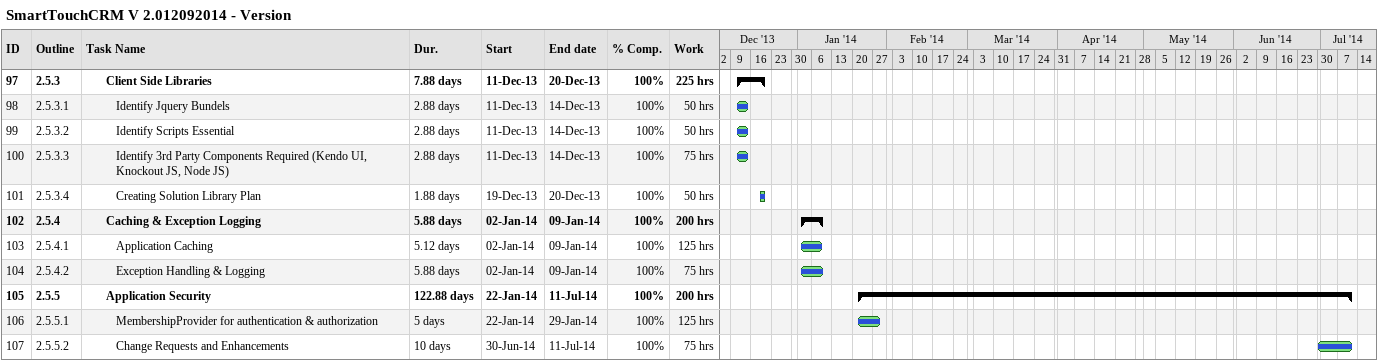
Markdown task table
SmartTouchCRM V 2.012092014 - Version

| ID | WBS | Task | Duration | Start | Finish | % complete | Work (h) |
|---|---|---|---|---|---|---|---|
| 97 | 2.5.3 | **Client Side Libraries** | 7.88d | 2013-12-11 | 2013-12-20 | 100 | 225 |
| 98 | 2.5.3.1 | Identify Jquery Bundels | 2.88d | 2013-12-11 | 2013-12-14 | 100 | 50 |
| 99 | 2.5.3.2 | Identify Scripts Essential | 2.88d | 2013-12-11 | 2013-12-14 | 100 | 50 |
| 100 | 2.5.3.3 | Identify 3rd Party Components Required (Kendo UI, Knockout JS, Node JS) | 2.88d | 2013-12-11 | 2013-12-14 | 100 | 75 |
| 101 | 2.5.3.4 | Creating Solution Library Plan | 1.88d | 2013-12-19 | 2013-12-20 | 100 | 50 |
| 102 | 2.5.4 | **Caching & Exception Logging** | 5.88d | 2014-01-02 | 2014-01-09 | 100 | 200 |
| 103 | 2.5.4.1 | Application Caching | 5.12d | 2014-01-02 | 2014-01-09 | 100 | 125 |
| 104 | 2.5.4.2 | Exception Handling & Logging | 5.88d | 2014-01-02 | 2014-01-09 | 100 | 75 |
| 105 | 2.5.5 | **Application Security** | 122.88d | 2014-01-22 | 2014-07-11 | 100 | 200 |
| 106 | 2.5.5.1 | MembershipProvider for authentication & authorization | 5d | 2014-01-22 | 2014-01-29 | 100 | 125 |
| 107 | 2.5.5.2 | Change Requests and Enhancements | 10d | 2014-06-30 | 2014-07-11 | 100 | 75 |
